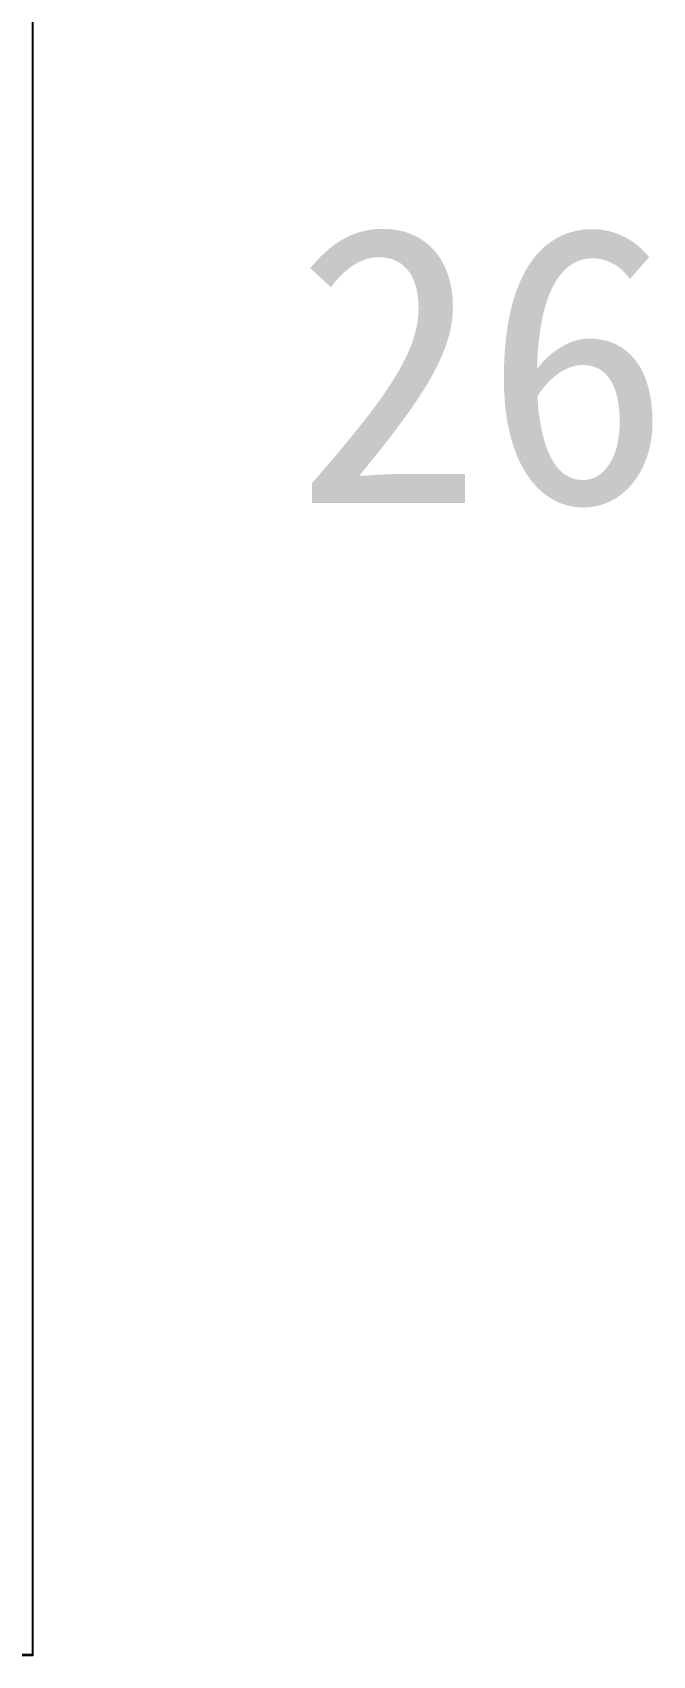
# Model space of a CAD drawing. Extents: x -518115 to 790560, y -210384 to 1628073.
# Drawn here: x 600180 to 606057, y -173716 to -158326 of the extents above; entities that cross this region are included whole.
import ezdxf

# ---------------------------------------------------------------- set-up
doc = ezdxf.new("R2010")
doc.units = 0
doc.header["$LTSCALE"] = 1000
doc.header["$MEASUREMENT"] = 0
doc.layers.add('DIM_SYMB', color=3, linetype='Continuous')
doc.layers.add('图框', color=140, linetype='Continuous')
doc.layers.add('yichutu', color=7, linetype='Continuous', true_color=0xffffff, plot=False)
doc.styles.add('C', font='')
doc.styles.get('C').set_extended_font_data('SimHei')

# ---------------------------------------------------------------- blocks, each defined once
blk = doc.blocks.new('yct-1051-594-26275-14850-25-1002.0')
at = {"layer": 'yichutu', "color": 7, "true_color": 0xffffff}
blk.add_lwpolyline([(0, 0), (0, 14850), (26275, 14850), (26275, 0)], close=True, dxfattribs=at)
blk = doc.blocks.new('GFDDDDRG')
at = {"layer": '图框'}
blk.add_lwpolyline([(923310, -107437), (923310, -159999), (893610, -159999), (893610, -107437)], close=True, dxfattribs=at)
blk.add_lwpolyline([(923310, -107437), (923310, -159999), (893610, -159999), (893610, -107437)], close=True, dxfattribs=at)

msp = doc.modelspace()

# ---------------------------------------------------------------- block references
at = {"xscale": 0.5, "yscale": 0.5, "zscale": 0.5}
msp.add_blockref('GFDDDDRG', (138525.6, -93716.5), dxfattribs=at)
at = {"layer": 'yichutu', "rotation": 270}
msp.add_blockref('yct-1051-594-26275-14850-25-1002.0', (585330.5, -147435), dxfattribs=at)

# ---------------------------------------------------------------- texts
at = {"layer": 'DIM_SYMB', "color": 6, "style": 'C'}
msp.add_text('26', height=2628.69, dxfattribs=at).set_placement((602662.6, -162787.9))

doc.saveas('drawing.dxf')
